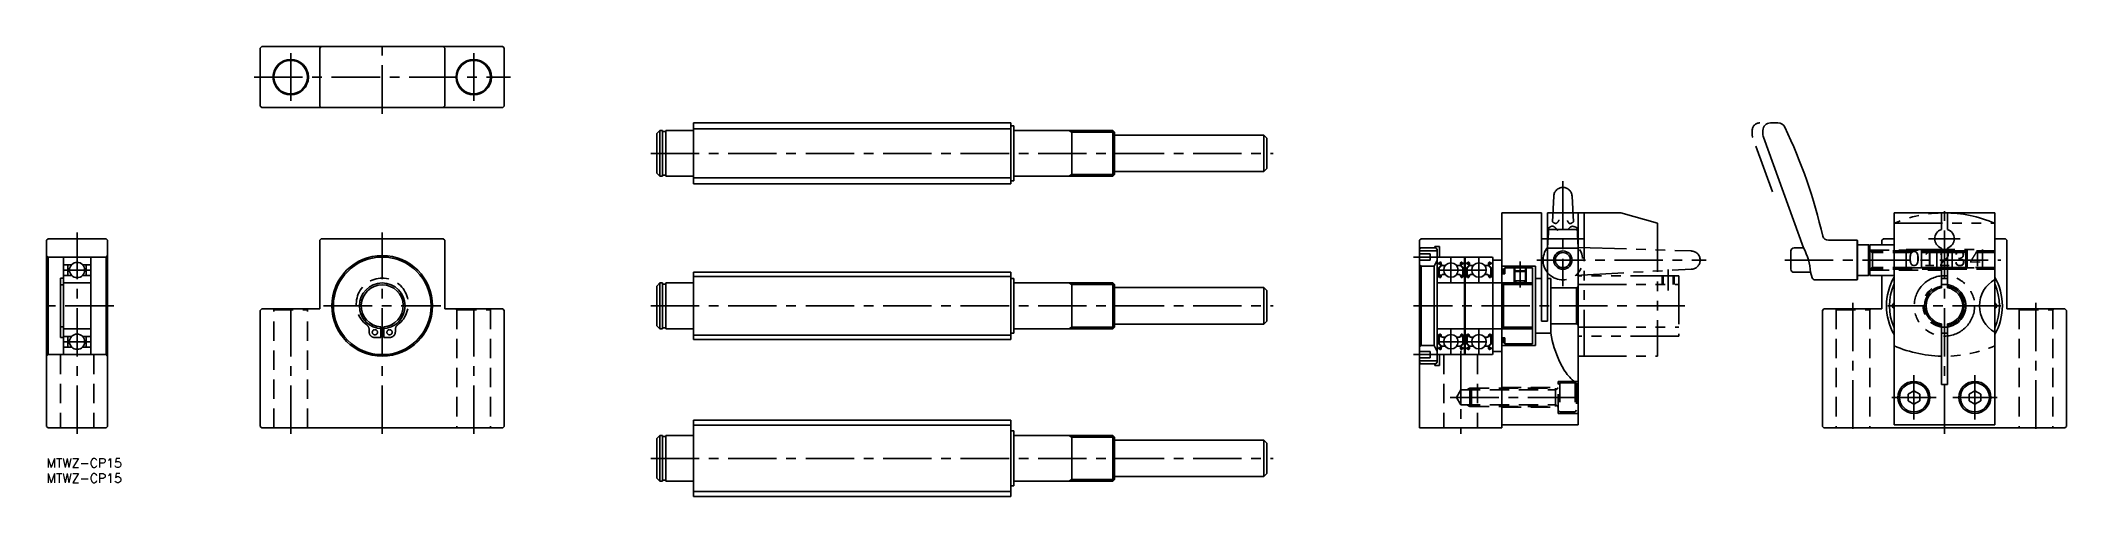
# Model space of a CAD drawing. Extents: x -2 to 662, y -12 to 137.
import ezdxf

# ---------------------------------------------------------------- set-up
doc = ezdxf.new("R2010")
doc.units = 0
doc.header["$LTSCALE"] = 0.5
for name, pattern in [('CENTER', [50.8, 31.75, -6.35, 6.35, -6.35]), ('DASHED', [19.05, 12.7, -6.35]), ('PHANTOM', [63.5, 31.75, -6.35, 6.35, -6.35, 6.35, -6.35])]:
    doc.linetypes.add(name, pattern=pattern)
doc.layers.get('0').update_dxf_attribs({"linetype": 'CONTINUOUS'})
for name, color, linetype in [('MSM_CENTER', 1, 'CENTER'), ('MSM_CONTINUOUS', 7, 'CONTINUOUS'), ('MSM_DASHED', 4, 'DASHED'), ('MSM_IMAGINARY', 6, 'PHANTOM'), ('MSM_NARROW', 5, 'CONTINUOUS'), ('MSM_PART_NUMBER', 7, 'CONTINUOUS')]:
    doc.layers.add(name, color=color, linetype=linetype)
doc.styles.add('MS_明朝', font='txt', dxfattribs={"height": 2.5})
doc.styles.get("Standard").update_dxf_attribs({"font": 'txt.shx', "height": 3, "bigfont": 'bigfont.shx'})

# ---------------------------------------------------------------- blocks, each defined once
blk = doc.blocks.new('*U3')
at = {"layer": 'MSM_PART_NUMBER'}
blk.add_text('MTWZ-CP15', height=3, dxfattribs=at).set_placement((0, -3))
blk = doc.blocks.new('*U4')
at = {"layer": 'MSM_PART_NUMBER'}
blk.add_text('MTWZ-CP15', height=3, dxfattribs=at).set_placement((0, -8))

msp = doc.modelspace()

# ---------------------------------------------------------------- linework, layer by layer
for p, q in [((477, 57.5), (477.54, 56.96)), ((487, 56.96), (477.54, 56.96)), ((477.54, 56.96), (477.54, 43.04)), ((477, 42.5), (477.54, 43.04)), ((487, 43.04), (477.54, 43.04))]:
    msp.add_line(p, q)
at = {"layer": 'MSM_CENTER'}
for p, q in [((110, 113), (110, 137)), ((80, 117.2), (80, 132.8)), ((140, 117.2), (140, 132.8)), ((68, 125), (152, 125)), ((198, 100), (402, 100)), ((497, 90.84), (497, 56.5)), ((622.06, 8), (622.06, 82.5)), ((10, 8), (10, 74)), ((110, 8), (110, 74)), ((490, 72), (504, 72)), ((616.86, 72), (627.26, 72)), ((14.5, 61.75), (5.5, 61.75)), ((448, 66), (455.5, 66)), ((455.92, 61.75), (473.88, 61.75)), ((460.3, 66.13), (460.3, 57.37)), ((469.5, 66.13), (469.5, 57.37)), ((483, 56), (483, 64.5)), ((488.5, 65), (544, 65)), ((531.5, 61.9), (531.5, 55)), ((569.76, 65), (640.56, 65)), ((22, 50), (-2, 50)), ((80, 8), (80, 51)), ((90.8, 50), (129.2, 50)), ((140, 8), (140, 51)), ((198, 50), (402, 50)), ((537, 50), (448, 50)), ((592.06, 51), (592.06, 8)), ((640.56, 50), (603.56, 50)), ((652.06, 51), (652.06, 8)), ((460.3, 42.63), (460.3, 33.87)), ((469.5, 42.63), (469.5, 33.87)), ((14.5, 38.25), (5.5, 38.25)), ((448, 34), (455.5, 34)), ((455.92, 38.25), (473.88, 38.25)), ((463.5, 35.22), (463.5, 8)), ((612.06, 12.75), (612.06, 27.25)), ((632.06, 12.75), (632.06, 27.25)), ((460.08, 20), (504, 20)), ((604.81, 20), (619.31, 20)), ((624.81, 20), (639.31, 20)), ((198, 0), (402, 0))]:
    msp.add_line(p, q, dxfattribs=at)
at = {"layer": 'MSM_CONTINUOUS'}
for p, q in [((70, 134.5), (70.5, 135)), ((70, 134.5), (70, 115.5)), ((70.5, 135), (149.5, 135)), ((89.5, 134.5), (90, 135)), ((89.5, 134.5), (89.5, 115.5)), ((130, 135), (130.5, 134.5)), ((130.5, 115.5), (130.5, 134.5)), ((150, 134.5), (149.5, 135)), ((150, 115.5), (150, 134.5)), ((70, 115.5), (70.5, 115)), ((70.5, 115), (149.5, 115)), ((90, 115), (89.5, 115.5)), ((130.5, 115.5), (130, 115)), ((149.5, 115), (150, 115.5)), ((200, 106.5), (201, 107.5)), ((200, 93.5), (200, 106.5)), ((201, 107.5), (201, 92.5)), ((201, 107.5), (201.85, 107.5)), ((201.85, 92.5), (201.85, 107.5)), ((203, 107.15), (201.85, 107.15)), ((203, 107.5), (211.7, 107.5)), ((203, 92.5), (203, 107.5)), ((316, 110), (212, 110)), ((212, 90), (212, 110)), ((316, 110), (316, 90)), ((317, 109), (316, 109)), ((317, 109), (317, 91)), ((317.3, 107.5), (349.46, 107.5)), ((336, 92.5), (336, 107.5)), ((350, 106.96), (349.46, 107.5)), ((349.46, 107.5), (349.46, 92.5)), ((350, 93.04), (350, 106.96)), ((562.56, 107.5), (562.56, 106.12)), ((565.06, 110), (567.5, 110)), ((350.3, 106), (399, 106)), ((399, 106), (400, 105)), ((399, 106), (399, 94)), ((400, 95), (400, 105)), ((562.71, 105.27), (575.91, 69)), ((200, 93.5), (201, 92.5)), ((350, 93.04), (349.46, 92.5)), ((399, 94), (350.3, 94)), ((399, 94), (400, 95)), ((201.85, 92.5), (201, 92.5)), ((203, 92.85), (201.85, 92.85)), ((211.7, 92.5), (203, 92.5)), ((316, 90), (212, 90)), ((317, 91), (316, 91)), ((317.3, 92.5), (349.46, 92.5)), ((477, 80.5), (477, 10)), ((477, 80.5), (490, 80.5)), ((490, 45), (490, 80.5)), ((492, 45), (492, 80.5)), ((492, 80.5), (502, 80.5)), ((502, 55.92), (502, 80.5)), ((605.56, 11), (605.56, 80.5)), ((638.56, 80.5), (605.56, 80.5)), ((621.06, 80.5), (621.06, 75.04)), ((623.06, 80.5), (623.06, 75.04)), ((638.56, 11), (638.56, 80.5)), ((502, 75.04), (492, 75.04)), ((0, 71.5), (0.5, 72)), ((0, 71.5), (0, 10.5)), ((0.5, 66), (0, 66.5)), ((0.5, 72), (19.5, 72)), ((19.5, 72), (20, 71.5)), ((19.5, 66), (20, 66.5)), ((20, 71.5), (20, 10.5)), ((90, 72), (89.5, 71.5)), ((89.5, 71.5), (89.5, 49)), ((90, 72), (130, 72)), ((130, 72), (130.5, 71.5)), ((130.5, 71.5), (130.5, 49)), ((450, 71.5), (450.5, 72)), ((450, 71.5), (450, 10)), ((450.5, 69), (450, 68.5)), ((450, 69), (455, 69)), ((450, 69), (455.3, 69)), ((450, 68), (455.8, 68)), ((450, 67.05), (453.5, 67.05)), ((476.5, 72), (450.5, 72)), ((453.5, 67.05), (453.5, 64.95)), ((455, 69.5), (455, 69)), ((455, 69.5), (456.5, 69.5)), ((455, 69.5), (456.5, 69.5)), ((455.3, 69), (455.8, 68.5)), ((455.8, 31.5), (455.8, 68.5)), ((456.5, 69.5), (456.5, 66)), ((476.5, 72), (477, 71.5)), ((502, 68.96), (492, 68.96)), ((571.76, 62), (571.76, 68)), ((572.76, 69), (575.91, 69)), ((593.48, 71.5), (584.05, 71.5)), ((593.48, 71.5), (593.56, 71.3)), ((593.48, 58.5), (593.48, 71.5)), ((593.56, 58.7), (593.56, 71.3)), ((593.56, 70), (597.2, 70)), ((597.56, 69.63), (597.2, 70)), ((597.2, 60), (597.2, 70)), ((597.56, 60), (597.56, 70)), ((597.56, 70), (605.56, 70)), ((602.06, 72), (601.56, 71.5)), ((601.56, 71.5), (601.56, 70)), ((602.06, 72), (605.56, 72)), ((621.06, 68.96), (621.06, 55.92)), ((623.06, 68), (621.06, 68)), ((623.06, 68.96), (623.06, 55.92)), ((638.56, 72), (642.06, 72)), ((642.06, 72), (642.56, 71.5)), ((642.56, 71.5), (642.56, 49)), ((0.5, 66), (0.5, 34)), ((0.5, 66), (19.5, 66)), ((5.5, 66), (5.5, 34)), ((5.5, 63.5), (8.21, 63.5)), ((5.5, 60), (8.21, 60)), ((7, 63.5), (7, 60)), ((11.79, 63.5), (14.5, 63.5)), ((11.79, 60), (14.5, 60)), ((13, 63.5), (13, 60)), ((14.5, 66), (14.5, 34)), ((19.5, 66), (19.5, 34)), ((316, 61), (212, 61)), ((212, 39), (212, 61)), ((316, 61), (316, 39)), ((450, 64.95), (453.5, 64.95)), ((450, 63.5), (450.5, 63)), ((450.5, 63), (450.5, 37)), ((450.5, 63), (454.8, 63)), ((454.8, 63), (455.8, 65)), ((454.8, 63), (454.8, 37)), ((455.9, 63.95), (456.36, 63.95)), ((464.5, 66), (456.1, 66)), ((456.98, 63.18), (456.23, 62.43)), ((456.23, 62.43), (456.23, 60.05)), ((456.36, 63.95), (456.61, 64.25)), ((456.54, 63.54), (456.38, 63.67)), ((457.18, 63.1), (456.43, 62.35)), ((456.43, 62.35), (456.43, 60.05)), ((456.88, 60.05), (456.43, 60.05)), ((456.43, 59.85), (456.88, 59.85)), ((456.51, 63.82), (456.76, 64.12)), ((456.67, 63.69), (456.51, 63.82)), ((456.54, 63.54), (456.67, 63.69)), ((456.88, 59.85), (456.88, 60.05)), ((456.94, 64.06), (456.98, 63.18)), ((456.98, 59.38), (457.25, 60.12)), ((457.14, 64.08), (457.2, 63.34)), ((457.18, 63.57), (457.18, 63.1)), ((457.3, 63.25), (458.45, 63.25)), ((457.44, 60.25), (458.45, 60.25)), ((463.3, 63.25), (462.15, 63.25)), ((463.16, 60.25), (462.15, 60.25)), ((463.62, 59.38), (463.35, 60.12)), ((463.46, 64.08), (463.4, 63.34)), ((463.42, 63.57), (463.42, 63.1)), ((463.42, 63.1), (464.17, 62.35)), ((463.66, 64.06), (463.62, 63.18)), ((463.62, 63.18), (464.37, 62.43)), ((463.72, 59.85), (463.72, 60.05)), ((463.72, 60.05), (464.17, 60.05)), ((464.17, 59.85), (463.72, 59.85)), ((464.09, 63.82), (463.84, 64.12)), ((463.93, 63.69), (464.09, 63.82)), ((464.06, 63.54), (463.93, 63.69)), ((464.24, 63.95), (463.99, 64.25)), ((464.06, 63.54), (464.22, 63.67)), ((464.17, 62.35), (464.17, 60.05)), ((464.7, 63.95), (464.24, 63.95)), ((464.37, 62.43), (464.37, 60.05)), ((465, 66), (464.8, 66)), ((464.8, 66), (464.8, 34)), ((465, 66), (465, 34)), ((465.1, 63.95), (465.56, 63.95)), ((473.7, 66), (465.3, 66)), ((466.18, 63.18), (465.43, 62.43)), ((465.43, 62.43), (465.43, 60.05)), ((465.56, 63.95), (465.81, 64.25)), ((465.74, 63.54), (465.58, 63.67)), ((466.38, 63.1), (465.63, 62.35)), ((465.63, 62.35), (465.63, 60.05)), ((466.08, 60.05), (465.63, 60.05)), ((465.63, 59.85), (466.08, 59.85)), ((465.71, 63.82), (465.96, 64.12)), ((465.87, 63.69), (465.71, 63.82)), ((465.74, 63.54), (465.87, 63.69)), ((466.08, 59.85), (466.08, 60.05)), ((466.14, 64.06), (466.18, 63.18)), ((466.18, 59.38), (466.45, 60.12)), ((466.34, 64.08), (466.4, 63.34)), ((466.38, 63.57), (466.38, 63.1)), ((466.5, 63.25), (467.65, 63.25)), ((466.64, 60.25), (467.65, 60.25)), ((472.5, 63.25), (471.35, 63.25)), ((472.36, 60.25), (471.35, 60.25)), ((472.82, 59.38), (472.55, 60.12)), ((472.66, 64.08), (472.6, 63.34)), ((472.62, 63.57), (472.62, 63.1)), ((472.62, 63.1), (473.37, 62.35)), ((472.86, 64.06), (472.82, 63.18)), ((472.82, 63.18), (473.57, 62.43)), ((472.92, 60.05), (473.37, 60.05)), ((472.92, 59.85), (472.92, 60.05)), ((473.37, 59.85), (472.92, 59.85)), ((473.29, 63.82), (473.04, 64.12)), ((473.13, 63.69), (473.29, 63.82)), ((473.26, 63.54), (473.13, 63.69)), ((473.44, 63.95), (473.19, 64.25)), ((473.26, 63.54), (473.42, 63.67)), ((473.37, 62.35), (473.37, 60.05)), ((473.9, 63.95), (473.44, 63.95)), ((473.57, 62.43), (473.57, 60.05)), ((474, 65.7), (474, 34.3)), ((474, 65), (477, 65)), ((488, 63), (477, 63)), ((477, 62), (477.5, 62)), ((477, 60.5), (478, 60.5)), ((477.5, 62), (478, 62.5)), ((477.5, 62), (477.5, 60.5)), ((478, 62.5), (487, 62.5)), ((478, 62.5), (478, 60.5)), ((481.27, 61.5), (481, 61.23)), ((481, 61.23), (485, 61.23)), ((481, 61.23), (481, 58.25)), ((481.27, 62.5), (481.27, 61.5)), ((484.73, 61.5), (481.27, 61.5)), ((484.73, 62.5), (484.73, 61.5)), ((484.73, 61.5), (485, 61.23)), ((485, 61.23), (485, 58.25)), ((487, 62.5), (487, 37.5)), ((488, 63), (488, 37)), ((578.17, 61), (572.76, 61)), ((578.67, 59.23), (578.17, 61)), ((593.56, 60), (597.2, 60)), ((597.56, 60.37), (597.2, 60)), ((597.56, 60), (605.56, 60)), ((601.56, 60), (601.56, 49)), ((623.06, 62), (621.06, 62)), ((4.5, 59.1), (4.5, 39.6)), ((5.5, 59.1), (4.5, 59.1)), ((4.5, 56.9), (5.5, 56.9)), ((5.5, 57.5), (14.5, 57.5)), ((200, 56.5), (201, 57.5)), ((200, 43.5), (200, 56.5)), ((201, 57.5), (201, 42.5)), ((201, 57.5), (201.85, 57.5)), ((201.85, 42.5), (201.85, 57.5)), ((203, 57.15), (201.85, 57.15)), ((203, 42.5), (203, 57.5)), ((203, 57.5), (211.7, 57.5)), ((316, 59), (317, 59)), ((317, 41), (317, 59)), ((317.3, 57.5), (349.46, 57.5)), ((336, 42.5), (336, 57.5)), ((349.46, 57.5), (349.46, 42.5)), ((350, 56.96), (349.46, 57.5)), ((350, 43.04), (350, 56.96)), ((350.3, 56), (399, 56)), ((399, 56), (400, 55)), ((399, 56), (399, 44)), ((400, 45), (400, 55)), ((456, 59.65), (456.3, 59.65)), ((456.1, 57.5), (464.5, 57.5)), ((456.3, 59.65), (456.58, 59.32)), ((456.73, 59.25), (456.79, 59.25)), ((463.87, 59.25), (463.81, 59.25)), ((464.3, 59.65), (464.02, 59.32)), ((464.6, 59.65), (464.3, 59.65)), ((465.2, 59.65), (465.5, 59.65)), ((465.3, 57.5), (473.7, 57.5)), ((465.5, 59.65), (465.78, 59.32)), ((465.93, 59.25), (465.99, 59.25)), ((473.07, 59.25), (473.01, 59.25)), ((473.5, 59.65), (473.22, 59.32)), ((473.8, 59.65), (473.5, 59.65)), ((477, 57.5), (474, 57.5)), ((481.75, 57.5), (481, 58.25)), ((481, 58.25), (485, 58.25)), ((481.27, 57.98), (481.27, 57.5)), ((481.75, 57.5), (484.25, 57.5)), ((484.25, 57.5), (485, 58.25)), ((484.73, 57.98), (484.73, 57.5)), ((488, 59), (490, 59)), ((492, 58.94), (493, 58.94)), ((493, 41), (493, 58.94)), ((493, 55.92), (501.5, 55.92)), ((502, 56.42), (501.5, 55.92)), ((501.5, 55.92), (501.5, 44.08)), ((502, 55.92), (502, 44.08)), ((579.63, 58.5), (593.48, 58.5)), ((593.48, 58.5), (593.56, 58.7)), ((70.5, 49), (70, 48.5)), ((70, 48.5), (70, 10.5)), ((89.5, 49), (70.5, 49)), ((149.5, 49), (130.5, 49)), ((150, 48.5), (149.5, 49)), ((150, 48.5), (150, 10.5)), ((582.56, 49), (582.06, 48.5)), ((582.06, 48.5), (582.06, 10.5)), ((582.56, 49), (601.56, 49)), ((642.56, 49), (661.56, 49)), ((661.56, 49), (662.06, 48.5)), ((662.06, 48.5), (662.06, 10.5)), ((4.5, 43.12), (5.5, 43.12)), ((5.5, 42.5), (14.5, 42.5)), ((5.5, 40), (8.21, 40)), ((7, 36.5), (7, 40)), ((11.79, 40), (14.5, 40)), ((13, 36.5), (13, 40)), ((109.5, 42.52), (109.5, 43.12)), ((110.5, 42.52), (110.5, 43.12)), ((200, 43.5), (201, 42.5)), ((201.85, 42.5), (201, 42.5)), ((203, 42.85), (201.85, 42.85)), ((211.7, 42.5), (203, 42.5)), ((316, 41), (317, 41)), ((317.3, 42.5), (349.46, 42.5)), ((350, 43.04), (349.46, 42.5)), ((399, 44), (350.3, 44)), ((399, 44), (400, 45)), ((456, 40.35), (456.3, 40.35)), ((456.1, 42.5), (464.5, 42.5)), ((456.23, 37.57), (456.23, 39.95)), ((456.3, 40.35), (456.58, 40.68)), ((456.43, 40.15), (456.88, 40.15)), ((456.88, 39.95), (456.43, 39.95)), ((456.43, 37.65), (456.43, 39.95)), ((456.73, 40.75), (456.79, 40.75)), ((456.88, 40.15), (456.88, 39.95)), ((456.98, 40.62), (457.25, 39.88)), ((457.37, 42.5), (457.37, 42.5)), ((463.62, 40.62), (463.35, 39.88)), ((464.17, 40.15), (463.72, 40.15)), ((463.72, 40.15), (463.72, 39.95)), ((463.72, 39.95), (464.17, 39.95)), ((463.87, 40.75), (463.81, 40.75)), ((464.3, 40.35), (464.02, 40.68)), ((464.17, 37.65), (464.17, 39.95)), ((464.6, 40.35), (464.3, 40.35)), ((464.37, 37.57), (464.37, 39.95)), ((465.2, 40.35), (465.5, 40.35)), ((465.3, 42.5), (473.7, 42.5)), ((465.43, 37.57), (465.43, 39.95)), ((465.5, 40.35), (465.78, 40.68)), ((465.63, 40.15), (466.08, 40.15)), ((466.08, 39.95), (465.63, 39.95)), ((465.63, 37.65), (465.63, 39.95)), ((465.93, 40.75), (465.99, 40.75)), ((466.08, 40.15), (466.08, 39.95)), ((466.18, 40.62), (466.45, 39.88)), ((466.57, 42.5), (466.57, 42.5)), ((472.82, 40.62), (472.55, 39.88)), ((472.92, 40.15), (472.92, 39.95)), ((473.37, 40.15), (472.92, 40.15)), ((472.92, 39.95), (473.37, 39.95)), ((473.07, 40.75), (473.01, 40.75)), ((473.5, 40.35), (473.22, 40.68)), ((473.37, 37.65), (473.37, 39.95)), ((473.8, 40.35), (473.5, 40.35)), ((473.57, 37.57), (473.57, 39.95)), ((477, 42.5), (474, 42.5)), ((488, 41), (493, 41)), ((490, 45), (492, 45)), ((493, 44.08), (501.5, 44.08)), ((502, 43.58), (501.5, 44.08)), ((502, 11), (502, 44.08)), ((502, 43.58), (502, 25.02)), ((621.06, 44.08), (621.06, 24.25)), ((623.06, 44.08), (623.06, 24.25)), ((0.5, 34), (0, 33.5)), ((19.5, 34), (0.5, 34)), ((5.5, 39.6), (4.5, 39.6)), ((5.5, 36.5), (8.21, 36.5)), ((11.79, 36.5), (14.5, 36.5)), ((19.5, 34), (20, 33.5)), ((316, 39), (212, 39)), ((450, 36.5), (450.5, 37)), ((450, 35.05), (453.5, 35.05)), ((450.5, 37), (454.8, 37)), ((453.5, 32.95), (453.5, 35.05)), ((454.8, 37), (455.8, 35)), ((455.9, 36.05), (456.36, 36.05)), ((464.5, 34), (456.1, 34)), ((456.98, 36.82), (456.23, 37.57)), ((456.36, 36.05), (456.61, 35.75)), ((456.54, 36.46), (456.38, 36.33)), ((457.18, 36.9), (456.43, 37.65)), ((456.5, 34), (456.5, 30.5)), ((456.67, 36.31), (456.51, 36.18)), ((456.51, 36.18), (456.76, 35.88)), ((456.54, 36.46), (456.67, 36.31)), ((456.94, 35.94), (456.98, 36.82)), ((457.14, 35.92), (457.2, 36.66)), ((457.18, 36.43), (457.18, 36.9)), ((457.3, 36.75), (458.45, 36.75)), ((457.44, 39.75), (458.45, 39.75)), ((463.16, 39.75), (462.15, 39.75)), ((463.3, 36.75), (462.15, 36.75)), ((463.46, 35.92), (463.4, 36.66)), ((463.42, 36.9), (464.17, 37.65)), ((463.42, 36.43), (463.42, 36.9)), ((463.62, 36.82), (464.37, 37.57)), ((463.66, 35.94), (463.62, 36.82)), ((464.09, 36.18), (463.84, 35.88)), ((464.06, 36.46), (463.93, 36.31)), ((463.93, 36.31), (464.09, 36.18)), ((464.24, 36.05), (463.99, 35.75)), ((464.06, 36.46), (464.22, 36.33)), ((464.7, 36.05), (464.24, 36.05)), ((465, 34), (464.8, 34)), ((465.1, 36.05), (465.56, 36.05)), ((473.7, 34), (465.3, 34)), ((466.18, 36.82), (465.43, 37.57)), ((465.56, 36.05), (465.81, 35.75)), ((465.74, 36.46), (465.58, 36.33)), ((466.38, 36.9), (465.63, 37.65)), ((465.87, 36.31), (465.71, 36.18)), ((465.71, 36.18), (465.96, 35.88)), ((465.74, 36.46), (465.87, 36.31)), ((466.14, 35.94), (466.18, 36.82)), ((466.34, 35.92), (466.4, 36.66)), ((466.38, 36.43), (466.38, 36.9)), ((466.5, 36.75), (467.65, 36.75)), ((466.64, 39.75), (467.65, 39.75)), ((472.36, 39.75), (471.35, 39.75)), ((472.5, 36.75), (471.35, 36.75)), ((472.66, 35.92), (472.6, 36.66)), ((472.62, 36.9), (473.37, 37.65)), ((472.62, 36.43), (472.62, 36.9)), ((472.82, 36.82), (473.57, 37.57)), ((472.86, 35.94), (472.82, 36.82)), ((473.29, 36.18), (473.04, 35.88)), ((473.26, 36.46), (473.13, 36.31)), ((473.13, 36.31), (473.29, 36.18)), ((473.44, 36.05), (473.19, 35.75)), ((473.26, 36.46), (473.42, 36.33)), ((473.9, 36.05), (473.44, 36.05)), ((474, 35), (477, 35)), ((477, 39.5), (478, 39.5)), ((477, 38), (477.5, 38)), ((488, 37), (477, 37)), ((477.5, 39.5), (477.5, 38)), ((477.5, 38), (478, 37.5)), ((478, 37.5), (478, 39.5)), ((478, 37.5), (487, 37.5)), ((450, 32.95), (453.5, 32.95)), ((450, 32), (455.8, 32)), ((450.5, 31), (450, 31.5)), ((450, 31), (455, 31)), ((450, 31), (455.3, 31)), ((455, 30.5), (455, 31)), ((455, 31), (455, 30.5)), ((455, 30.5), (456.5, 30.5)), ((455, 30.5), (456.5, 30.5)), ((455.8, 31.5), (455.3, 31)), ((456.5, 30.5), (456.5, 32)), ((612.06, 22.18), (610.17, 21.09)), ((610.17, 21.09), (610.17, 18.91)), ((612.06, 22.18), (613.95, 21.09)), ((613.95, 21.09), (613.95, 18.91)), ((621.06, 24.25), (623.06, 24.25)), ((632.06, 22.18), (630.17, 21.09)), ((630.17, 21.09), (630.17, 18.91)), ((632.06, 22.18), (633.95, 21.09)), ((633.95, 21.09), (633.95, 18.91)), ((612.06, 17.82), (610.17, 18.91)), ((612.06, 17.82), (613.95, 18.91)), ((632.06, 17.82), (630.17, 18.91)), ((632.06, 17.82), (633.95, 18.91)), ((0.5, 10), (0, 10.5)), ((19.5, 10), (0.5, 10)), ((20, 10.5), (19.5, 10)), ((70.5, 10), (70, 10.5)), ((70.5, 10), (149.5, 10)), ((150, 10.5), (149.5, 10)), ((200, 6.5), (201, 7.5)), ((201, 7.5), (201, -7.5)), ((201, 7.5), (201.85, 7.5)), ((201.85, -7.5), (201.85, 7.5)), ((203, 7.15), (201.85, 7.15)), ((203, -7.5), (203, 7.5)), ((203, 7.5), (211.7, 7.5)), ((316, 12.5), (212, 12.5)), ((212, -12.5), (212, 12.5)), ((316, -12.5), (316, 12.5)), ((316, 9), (317, 9)), ((317, -9), (317, 9)), ((317.3, 7.5), (349.46, 7.5)), ((336, -7.5), (336, 7.5)), ((349.46, 7.5), (349.46, -7.5)), ((350, 6.96), (349.46, 7.5)), ((350, -6.96), (350, 6.96)), ((450, 10), (477, 10)), ((477, 11), (502, 11)), ((582.56, 10), (582.06, 10.5)), ((661.56, 10), (582.56, 10)), ((605.56, 11), (638.56, 11)), ((662.06, 10.5), (661.56, 10)), ((200, -6.5), (200, 6.5)), ((350.3, 6), (399, 6)), ((399, 6), (399, -6)), ((399, 6), (400, 5)), ((400, -5), (400, 5)), ((200, -6.5), (201, -7.5)), ((399, -6), (350.3, -6)), ((399, -6), (400, -5)), ((201.85, -7.5), (201, -7.5)), ((203, -7.15), (201.85, -7.15)), ((211.7, -7.5), (203, -7.5)), ((316, -12.5), (212, -12.5)), ((316, -9), (317, -9)), ((317.3, -7.5), (349.46, -7.5)), ((350, -6.96), (349.46, -7.5))]:
    msp.add_line(p, q, dxfattribs=at)
for centre, radius in [((80, 125), 5.8), ((80, 125), 5.5), ((140, 125), 5.8), ((140, 125), 5.5), ((110, 50), 16.5), ((497, 65), 2.46), ((10, 61.75), 2.5), ((110, 50), 16), ((460.3, 61.75), 2.38), ((469.5, 61.75), 2.38), ((110, 50), 7.5), ((10, 38.25), 2.5), ((460.3, 38.25), 2.38), ((469.5, 38.25), 2.38), ((612.06, 20), 5.25), ((612.06, 20), 4.75), ((632.06, 20), 5.25), ((632.06, 20), 4.75)]:
    msp.add_circle(centre, radius, dxfattribs=at)
for centre, radius, start, end in [((211.7, 107.8), 0.3, 270, 0), ((317.3, 107.8), 0.3, 180, 270), ((350.3, 106.3), 0.3, 180, 270), ((565.06, 107.5), 2.5, 90, 180), ((567.5, 107.5), 2.5, 25.49274, 90), ((415.13, 34.85), 171.3, 12.81229, 25.49274), ((565.06, 106.12), 2.5, 180, 200), ((350.3, 93.7), 0.3, 90, 180), ((211.7, 92.2), 0.3, 0, 90), ((317.3, 92.2), 0.3, 90, 180), ((622.06, 72), 3.2, 108.20996, 251.79004), ((622.06, 72), 3.2, 288.20996, 71.79004), ((572.76, 68), 1, 90, 180), ((558.48, 59.78), 19.72, 3.56093, 27.88856), ((584.05, 73.5), 2, 199.37899, 270), ((456.1, 65.7), 0.3, 90, 180), ((455.9, 64.05), 0.1, 180, 270), ((456.43, 60.05), 0.2, 180, 270), ((456.51, 63.82), 0.2, 140.00022, 230.08482), ((456.84, 64.05), 0.3, 4.99676, 140.00022), ((456.84, 64.06), 0.1, 2.81982, 140.00331), ((457.3, 63.35), 0.1, 184.99676, 269.9995), ((457.44, 60.05), 0.2, 90, 159.9919), ((463.16, 60.05), 0.2, 20.0081, 90), ((463.3, 63.35), 0.1, 270.0005, 355.00324), ((463.76, 64.05), 0.3, 39.99978, 175.00324), ((463.76, 64.06), 0.1, 39.99669, 177.18018), ((464.17, 60.05), 0.2, 270, 0), ((464.09, 63.82), 0.2, 309.91518, 39.99978), ((464.5, 65.7), 0.3, 0, 90), ((464.7, 64.05), 0.1, 270, 0), ((465.3, 65.7), 0.3, 90, 180), ((465.1, 64.05), 0.1, 180, 270), ((465.63, 60.05), 0.2, 180, 270), ((465.71, 63.82), 0.2, 140.00022, 230.08482), ((466.04, 64.05), 0.3, 4.99676, 140.00022), ((466.04, 64.06), 0.1, 2.81982, 140.00331), ((466.5, 63.35), 0.1, 184.99676, 269.9995), ((466.64, 60.05), 0.2, 90, 159.9919), ((472.36, 60.05), 0.2, 20.0081, 90), ((472.5, 63.35), 0.1, 270.0005, 355.00324), ((472.96, 64.05), 0.3, 39.99978, 175.00324), ((472.96, 64.06), 0.1, 39.99669, 177.18018), ((473.37, 60.05), 0.2, 270, 0), ((473.29, 63.82), 0.2, 309.91518, 39.99978), ((473.7, 65.7), 0.3, 0, 90), ((473.9, 64.05), 0.1, 270, 0), ((572.76, 62), 1, 180, 270), ((110, 50), 6.9, 274.15551, 265.84449), ((211.7, 57.8), 0.3, 270, 0), ((317.3, 57.8), 0.3, 180, 270), ((350.3, 56.3), 0.3, 180, 270), ((456, 59.45), 0.2, 90, 180), ((456.1, 57.8), 0.3, 180, 270), ((456.73, 59.45), 0.2, 219.99622, 270), ((456.79, 59.45), 0.2, 270, 339.9919), ((463.81, 59.45), 0.2, 200.0081, 270), ((463.87, 59.45), 0.2, 270, 320.00378), ((464.5, 57.8), 0.3, 270, 0), ((464.6, 59.45), 0.2, 0, 90), ((465.2, 59.45), 0.2, 90, 180), ((465.3, 57.8), 0.3, 180, 270), ((465.93, 59.45), 0.2, 219.99622, 270), ((465.99, 59.45), 0.2, 270, 339.9919), ((473.01, 59.45), 0.2, 200.0081, 270), ((473.07, 59.45), 0.2, 270, 320.00378), ((473.7, 57.8), 0.3, 270, 0), ((473.8, 59.45), 0.2, 0, 90), ((579.63, 59.5), 1, 195.72475, 270), ((622.06, 50), 19, 150.27553, 209.72447), ((622.06, 50), 18, 156.4433, 203.5567), ((622.06, 50), 6.5, 98.84989, 261.15011), ((622.06, 50), 6, 99.59407, 260.40593), ((622.06, 50), 9, 83.62063, 96.37937), ((622.06, 50), 6.5, 278.84989, 81.15011), ((622.06, 50), 6, 279.59407, 80.40593), ((643.56, 50), 10, 120, 240), ((622.06, 50), 19, 330.27553, 29.72447), ((622.06, 50), 18, 336.4433, 23.5567), ((606.06, 50), 1.05, 118.43689, 241.56311), ((638.06, 50), 1.05, 298.43689, 61.56311), ((211.7, 42.2), 0.3, 0, 90), ((317.3, 42.2), 0.3, 90, 180), ((350.3, 43.7), 0.3, 90, 180), ((456.1, 42.2), 0.3, 90, 180), ((456, 40.55), 0.2, 180, 270), ((456.43, 39.95), 0.2, 90, 180), ((456.73, 40.55), 0.2, 90, 140.00378), ((456.79, 40.55), 0.2, 20.0081, 90), ((457.44, 39.95), 0.2, 200.0081, 270), ((463.16, 39.95), 0.2, 270, 339.9919), ((463.81, 40.55), 0.2, 90, 159.9919), ((463.87, 40.55), 0.2, 39.99622, 90), ((464.17, 39.95), 0.2, 0, 90), ((464.5, 42.2), 0.3, 0, 90), ((464.6, 40.55), 0.2, 270, 0), ((465.3, 42.2), 0.3, 90, 180), ((465.2, 40.55), 0.2, 180, 270), ((465.63, 39.95), 0.2, 90, 180), ((465.93, 40.55), 0.2, 90, 140.00378), ((465.99, 40.55), 0.2, 20.0081, 90), ((466.64, 39.95), 0.2, 200.0081, 270), ((472.36, 39.95), 0.2, 270, 339.9919), ((473.01, 40.55), 0.2, 90, 159.9919), ((473.07, 40.55), 0.2, 39.99622, 90), ((473.37, 39.95), 0.2, 0, 90), ((473.7, 42.2), 0.3, 0, 90), ((473.8, 40.55), 0.2, 270, 0), ((532.38, 48.21), 40.03, 190.37705, 204.34468), ((622.06, 50), 9, 263.62063, 276.37937), ((455.9, 35.95), 0.1, 90, 180), ((456.1, 34.3), 0.3, 180, 270), ((456.51, 36.18), 0.2, 129.91518, 219.99978), ((456.84, 35.95), 0.3, 219.99978, 355.00324), ((456.84, 35.94), 0.1, 219.99669, 357.18018), ((457.3, 36.65), 0.1, 90.0005, 175.00324), ((463.3, 36.65), 0.1, 4.99676, 89.9995), ((463.76, 35.95), 0.3, 184.99676, 320.00022), ((463.76, 35.94), 0.1, 182.81982, 320.00331), ((464.09, 36.18), 0.2, 320.00022, 50.08482), ((464.5, 34.3), 0.3, 270, 0), ((464.7, 35.95), 0.1, 0, 90), ((465.1, 35.95), 0.1, 90, 180), ((465.3, 34.3), 0.3, 180, 270), ((465.71, 36.18), 0.2, 129.91518, 219.99978), ((466.04, 35.95), 0.3, 219.99978, 355.00324), ((466.04, 35.94), 0.1, 219.99669, 357.18018), ((466.5, 36.65), 0.1, 90.0005, 175.00324), ((472.5, 36.65), 0.1, 4.99676, 89.9995), ((472.96, 35.95), 0.3, 184.99676, 320.00022), ((472.96, 35.94), 0.1, 182.81982, 320.00331), ((473.29, 36.18), 0.2, 320.00022, 50.08482), ((473.7, 34.3), 0.3, 270, 0), ((473.9, 35.95), 0.1, 0, 90), ((514.47, 40.03), 20.34, 204.13901, 217.88732), ((511.67, 38.4), 17.14, 219.34869, 235.6634), ((211.7, 7.8), 0.3, 270, 0), ((317.3, 7.8), 0.3, 180, 270), ((350.3, 6.3), 0.3, 180, 270), ((350.3, -6.3), 0.3, 90, 180), ((211.7, -7.8), 0.3, 0, 90), ((317.3, -7.8), 0.3, 90, 180)]:
    msp.add_arc(centre, radius, start, end, dxfattribs=at)
at = {"layer": 'MSM_DASHED'}
for p, q in [((597.56, 68.25), (621.06, 68.25)), ((621.06, 68), (597.56, 68)), ((598.5, 67.46), (597.56, 68)), ((598.5, 62), (598.5, 68)), ((621.06, 67.46), (598.5, 67.46)), ((623.06, 68), (638.56, 68)), ((638.56, 67.46), (623.06, 67.46)), ((629.56, 67.46), (629.02, 68)), ((629.02, 62), (629.02, 68)), ((629.56, 67.46), (629.56, 62.54)), ((598.5, 62.54), (597.56, 62)), ((621.06, 62), (597.56, 62)), ((597.56, 61.75), (621.06, 61.75)), ((621.06, 62.54), (598.5, 62.54)), ((638.56, 62.54), (623.06, 62.54)), ((623.06, 62), (638.56, 62)), ((629.56, 62.54), (629.02, 62)), ((74.2, 49), (74.5, 48.7)), ((74.5, 48.7), (85.5, 48.7)), ((74.5, 10), (74.5, 48.7)), ((85.8, 49), (85.5, 48.7)), ((85.5, 10), (85.5, 48.7)), ((134.2, 49), (134.5, 48.7)), ((134.5, 48.7), (134.5, 10)), ((134.5, 48.7), (145.5, 48.7)), ((145.8, 49), (145.5, 48.7)), ((145.5, 48.7), (145.5, 10)), ((586.56, 48.7), (586.26, 49)), ((586.56, 48.7), (586.56, 10)), ((586.56, 48.7), (597.56, 48.7)), ((597.56, 48.7), (597.86, 49)), ((597.56, 48.7), (597.56, 10)), ((646.56, 48.7), (646.26, 49)), ((646.56, 48.7), (646.56, 10)), ((646.56, 48.7), (657.56, 48.7)), ((657.56, 48.7), (657.86, 49)), ((657.56, 48.7), (657.56, 10)), ((105.7, 42.25), (105.7, 41.5)), ((109.5, 42.52), (109.5, 39.6)), ((110.5, 42.52), (110.5, 39.6)), ((114.3, 42.25), (114.3, 41.5)), ((4.5, 34), (4.5, 10)), ((15.5, 34), (15.5, 10)), ((107.6, 39.6), (109.5, 39.6)), ((110.5, 39.6), (112.4, 39.6)), ((458, 34), (458, 10)), ((469, 34), (469, 10)), ((462.08, 20), (463.5, 22.46)), ((462.08, 20), (463.5, 17.54)), ((463.5, 22.46), (494.56, 22.46)), ((463.5, 17.54), (463.5, 22.46)), ((465.56, 22.46), (466.5, 23)), ((466.5, 23), (495.5, 23)), ((466.5, 22.46), (467.04, 23)), ((466.5, 17), (466.5, 23)), ((467.04, 23), (467.04, 17)), ((477, 23.25), (495.5, 23.25)), ((495.5, 23), (494.56, 22.46)), ((494.56, 23), (494.56, 17)), ((495.5, 14.75), (495.5, 25.25)), ((495.5, 25.25), (502, 25.25)), ((496, 24.75), (495.5, 24.25)), ((496, 24.75), (496, 15.25)), ((501, 24.75), (496, 24.75)), ((501, 24.75), (501, 15.25)), ((501, 24.75), (501.5, 24.25)), ((501.5, 24.25), (501.5, 15.75)), ((463.5, 17.54), (494.56, 17.54)), ((465.56, 17.54), (466.5, 17)), ((466.5, 17.54), (467.04, 17)), ((466.5, 17), (495.5, 17)), ((477, 16.75), (495.5, 16.75)), ((495.5, 17), (494.56, 17.54)), ((496, 15.25), (495.5, 15.75)), ((495.5, 14.75), (502, 14.75)), ((501, 15.25), (496, 15.25)), ((501, 15.25), (501.5, 15.75))]:
    msp.add_line(p, q, dxfattribs=at)
for centre in [(107.6, 41.35), (112.4, 41.35)]:
    msp.add_circle(centre, 0.85, dxfattribs=at)
for centre, radius, start, end in [((110, 50.6), 8.5, 306.59493, 233.40508), ((103.8, 42.25), 1.9, 0, 53.40507), ((107.6, 41.5), 1.9, 179.99999, 270), ((112.4, 41.5), 1.9, 270, 0), ((116.2, 42.25), 1.9, 126.59493, 180.00001)]:
    msp.add_arc(centre, radius, start, end, dxfattribs=at)
at = {"layer": 'MSM_IMAGINARY'}
for p, q in [((559.06, 107.5), (559.06, 106.12)), ((565.71, 87.42), (559.21, 105.27)), ((493.56, 77.56), (494, 86)), ((500.44, 77.56), (500, 86)), ((502, 80.5), (516, 80.5)), ((504, 80.5), (504, 33.5)), ((516, 80.5), (528, 77.06)), ((492, 69.15), (492.34, 75.56)), ((502, 69.15), (501.66, 75.56)), ((528, 77.06), (528, 33.5)), ((605.56, 77.06), (638.56, 77.06)), ((502, 69.15), (539.09, 68)), ((609.56, 68.5), (609.56, 62.5)), ((609.56, 68.5), (634.56, 68.5)), ((614.56, 68.5), (614.56, 62.5)), ((619.56, 68.5), (619.56, 62.5)), ((624.56, 68.5), (624.56, 62.5)), ((629.56, 68.5), (629.56, 62.5)), ((634.56, 68.5), (634.56, 62.5)), ((501.15, 60), (539.16, 62)), ((535, 59.9), (502, 59.9)), ((529.5, 59.9), (529.5, 57)), ((529.88, 59.9), (529.88, 57)), ((533.12, 59.9), (533.12, 57)), ((533.5, 59.9), (533.5, 57)), ((535, 59.9), (535, 40.1)), ((609.56, 62.5), (634.56, 62.5)), ((502, 57), (535, 57)), ((502, 43), (535, 43)), ((535, 40.1), (502, 40.1)), ((502, 33.5), (528, 33.5))]:
    msp.add_line(p, q, dxfattribs=at)
for radius in [9.9, 7]:
    msp.add_circle((622.06, 50), radius, dxfattribs=at)
for centre, radius, start, end in [((561.56, 107.5), 2.5, 90, 180), ((561.56, 106.12), 2.5, 180, 200), ((497, 85.84), 3, 3.01868, 176.98132), ((622.06, 39.22), 41.28, 66.4405, 113.5595), ((495.52, 71.16), 5.43, 116.79389, 125.90068), ((493.53, 75.17), 0.957, 61.58784, 118.41216), ((498.22, 84.08), 8.01, 234.45762, 238.71717), ((492.87, 73.97), 2.32, 38.94675, 61.27866), ((495.13, 79.04), 2.1, 239.34428, 248.76508), ((494.69, 77.89), 0.872, 248.57275, 267.77575), ((494.67, 77.57), 0.543, 268.54584, 284.97096), ((484.88, 66.88), 13.01, 37.13526, 41.12298), ((494.6, 77.75), 0.738, 286.28277, 313.53788), ((493.57, 78.86), 2.25, 313.10608, 328.13694), ((486.08, 83.83), 11.24, 326.77114, 329.2143), ((506.63, 82.39), 9.31, 208.59684, 211.5791), ((508.36, 66.49), 12.93, 135.20294, 139.20492), ((500.9, 78.87), 2.58, 211.5916, 219.10627), ((499.59, 77.77), 0.872, 217.47163, 243.39443), ((500.43, 74.33), 1.78, 105.40069, 134.45028), ((499.38, 77.4), 0.443, 245.84229, 266.98002), ((499.37, 77.62), 0.668, 268.73852, 293.48229), ((498.98, 78.57), 1.69, 292.8711, 304.90805), ((495.91, 82.95), 7.04, 304.96067, 310.06068), ((500.21, 74.92), 1.16, 77.32832, 102.67168), ((499.74, 72.9), 3.23, 65.53211, 77.00571), ((496.48, 65.5), 11.32, 62.76369, 66.03964), ((497, 65), 6.5, 140.28486, 39.71514), ((539, 65), 3, 270, 90), ((622.06, 75.24), 41.74, 246.71314, 293.28686)]:
    msp.add_arc(centre, radius, start, end, dxfattribs=at)
at = {"layer": 'MSM_NARROW'}
for p, q in [((316, 108), (212, 108)), ((336, 106.98), (335.11, 107.5)), ((336, 106.96), (350, 106.96)), ((336, 93.04), (335.06, 92.5)), ((336, 93.04), (350, 93.04)), ((316, 92), (212, 92)), ((623.06, 67.46), (621.06, 67.46)), ((481, 62.5), (481, 61.23)), ((481.27, 61.5), (481.27, 57.98)), ((484.73, 61.5), (484.73, 57.98)), ((485, 62.5), (485, 61.23)), ((623.06, 62.54), (621.06, 62.54)), ((316, 59.65), (212, 59.65)), ((336, 56.98), (335.11, 57.5)), ((336, 56.96), (350, 56.96)), ((481.75, 57.5), (477, 57.5)), ((481, 58.25), (481, 57.5)), ((487, 57.5), (484.25, 57.5)), ((485, 58.25), (485, 57.5)), ((316, 40.35), (212, 40.35)), ((336, 43.04), (335.06, 42.5)), ((336, 43.04), (350, 43.04)), ((487, 42.5), (477, 42.5)), ((316, 10.84), (212, 10.84)), ((336, 6.98), (335.11, 7.5)), ((336, 6.96), (350, 6.96)), ((316, -10.84), (212, -10.84)), ((336, -6.96), (335.06, -7.5)), ((336, -6.96), (350, -6.96))]:
    msp.add_line(p, q, dxfattribs=at)
msp.add_circle((497, 65), 3, dxfattribs=at)

# ---------------------------------------------------------------- block references
at = {"layer": 'MSM_CONTINUOUS'}
for name in ['*U3', '*U4']:
    msp.add_blockref(name, (0, 0), dxfattribs=at)

# ---------------------------------------------------------------- texts
at = {"layer": 'MSM_IMAGINARY', "style": 'MS_明朝'}
for s, p in [('0', (610.26, 63.01)), ('1', (615.26, 63.01)), ('2', (620.26, 63.01)), ('3', (625.26, 63.01)), ('4', (630.26, 63.01))]:
    msp.add_text(s, height=5, dxfattribs=at).set_placement(p)

doc.saveas('drawing.dxf')
